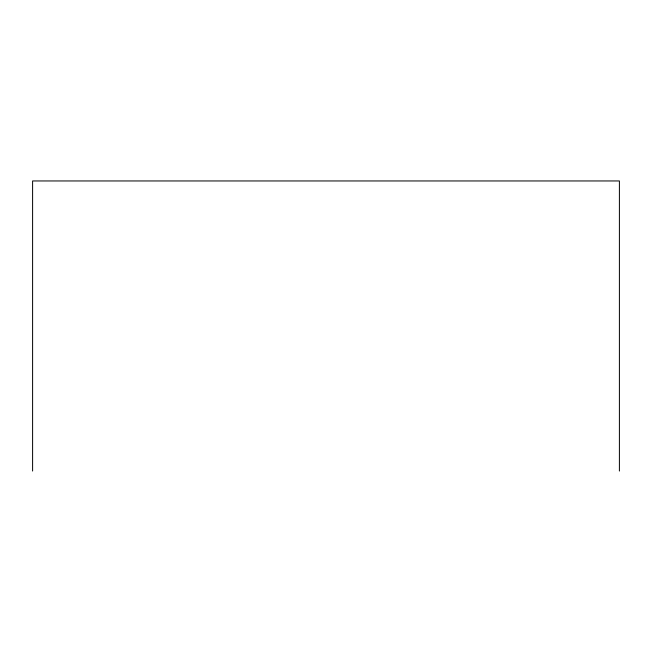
<?xml version="1.0" encoding="UTF-8"?>
<svg xmlns="http://www.w3.org/2000/svg" width="652" height="652" viewBox="0 0 652 652"><rect width="100%" height="100%" fill="white"/><g stroke="black" fill="none" stroke-linecap="round" stroke-linejoin="round"><path stroke-width="0.98" d="M619.4 471.046L619.4 180.954L32.6 180.954L32.6 471.046"/></g></svg>
